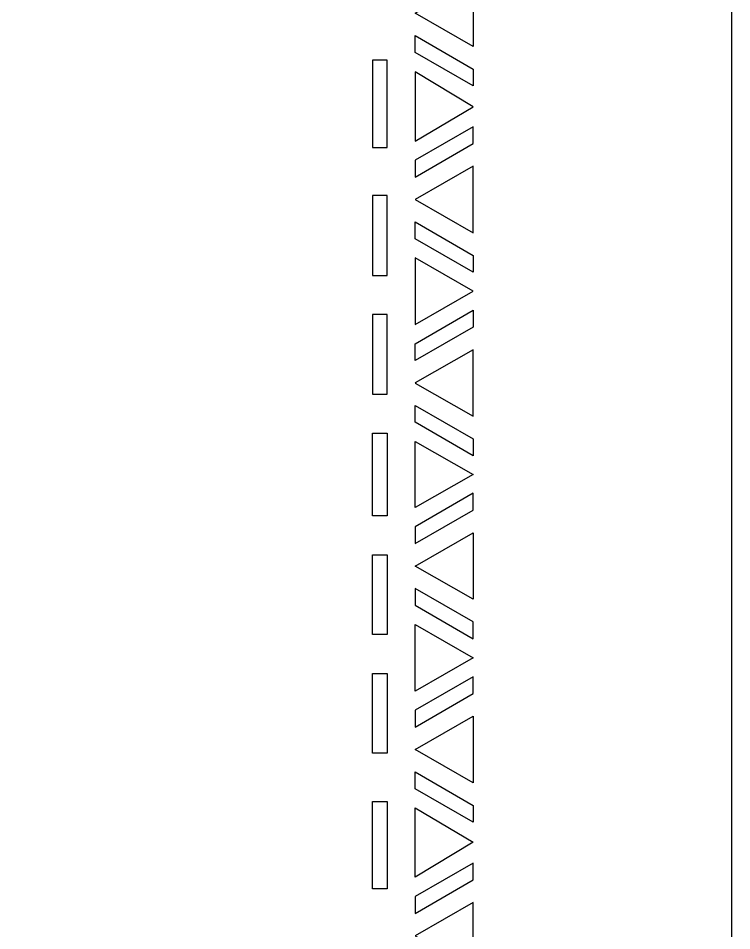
# Model space of a CAD drawing. Extents: x -410 to 410, y -1070 to 1070.
# Drawn here: x 161.7 to 410, y -158.9 to 158.9 of the extents above; entities that cross this region are included whole.
import ezdxf

# ---------------------------------------------------------------- set-up
doc = ezdxf.new("R2010")
doc.units = 0
doc.header["$MEASUREMENT"] = 0
doc.layers.add('LAYER_1', color=18, linetype='CONTINUOUS')

msp = doc.modelspace()

# ---------------------------------------------------------------- linework, layer by layer
at = {"layer": 'LAYER_1'}
for points in [[(-410, -1070), (410, -1070), (410, 1070), (-410, 1070)], [(299.87, 160.65), (299.86, 160.65), (320, 172.22), (320, 160.65), (320, 160.65), (320, 160.64), (320, 149.07), (299.86, 160.64)], [(299.86, 152.86), (320, 141.2), (320, 140.01), (320, 135.34), (299.86, 146.98)], [(290.09, 128.1), (290.09, 144.3), (284.97, 144.3), (284.97, 128.1), (284.97, 113.9), (290.09, 113.9)], [(319.99, 128.06), (299.86, 140.21), (299.86, 128.06), (299.86, 116.12)], [(299.86, 103.56), (320, 115.23), (320, 116.42), (320, 121.09), (299.86, 109.44)], [(299.87, 95.77), (299.86, 95.77), (320, 84.18), (320, 95.77), (320, 95.77), (320, 95.77), (320, 107.35), (299.86, 95.77)], [(284.97, 97.11), (284.97, 69.34), (290.09, 69.34), (290.09, 97.11)], [(299.86, 82.09), (299.86, 87.98), (320, 76.31), (320, 75.11), (320, 70.44)], [(299.86, 63.82), (299.86, 52.23), (320, 63.82), (299.86, 75.4)], [(284.97, 55.74), (284.97, 27.97), (290.09, 27.97), (290.09, 55.74)], [(299.86, 39.65), (299.86, 45.54), (320, 57.19), (320, 52.52), (320, 51.33)], [(299.87, 31.87), (299.86, 31.86), (320, 20.28), (320, 31.86), (320, 31.87), (320, 31.87), (320, 43.45), (299.86, 31.87)], [(299.86, 18.19), (299.86, 24.08), (320, 12.41), (320, 11.21), (320, 6.54)], [(284.97, 0), (284.97, 14.37), (290.09, 14.37), (290.09, 0), (290.09, -14.37), (284.97, -14.37)], [(299.86, 0), (299.86, 11.5), (320, 0), (299.86, -11.5)], [(299.86, -18.19), (299.86, -24.08), (320, -12.41), (320, -11.21), (320, -6.54)], [(299.87, -31.87), (299.86, -31.87), (320, -20.28), (320, -31.87), (320, -31.87), (320, -31.87), (320, -43.45), (299.86, -31.87)], [(284.97, -55.73), (284.97, -27.96), (290.09, -27.96), (290.09, -55.73)], [(299.86, -39.66), (299.86, -45.54), (320, -57.19), (320, -52.52), (320, -51.33)], [(299.86, -63.82), (299.86, -52.23), (320, -63.82), (299.86, -75.4)], [(284.97, -97.09), (284.97, -69.32), (290.09, -69.32), (290.09, -97.09)], [(299.86, -82.1), (299.86, -87.98), (320, -76.31), (320, -75.12), (320, -70.44)], [(299.87, -95.77), (299.86, -95.77), (320, -84.18), (320, -95.77), (320, -95.77), (320, -95.77), (320, -107.36), (299.86, -95.77)], [(299.86, -103.56), (320, -115.23), (320, -116.42), (320, -121.1), (299.86, -109.44)], [(290.09, -128.07), (290.09, -144.27), (284.97, -144.27), (284.97, -128.07), (284.97, -113.88), (290.09, -113.88)], [(319.99, -128.07), (299.86, -140.21), (299.86, -128.07), (299.86, -116.13)], [(299.86, -152.87), (320, -141.21), (320, -140.01), (320, -135.34), (299.86, -146.99)], [(299.87, -160.65), (299.86, -160.65), (320, -172.22), (320, -160.65), (320, -160.65), (320, -160.65), (320, -149.07), (299.86, -160.65)]]:
    msp.add_lwpolyline(points, close=True, dxfattribs=at)

doc.saveas('drawing.dxf')
